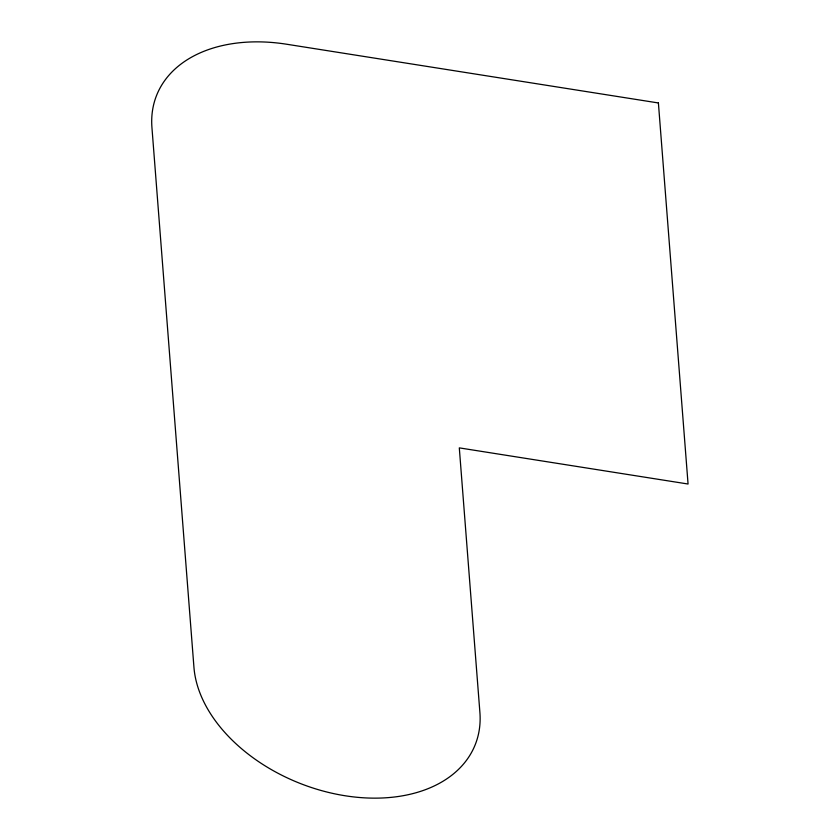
<?xml version="1.0" encoding="UTF-8"?>
<svg xmlns="http://www.w3.org/2000/svg" width="840" height="840" viewBox="0 0 840 840"><rect width="100%" height="100%" fill="white"/><g stroke="black" fill="none" stroke-linecap="round" stroke-linejoin="round"><path stroke-width="1.26" d="M658.403 102.963L286.671 44.237A148.743 100.495 21.5 0 0 151.935 127.502L193.946 667.327A148.743 100.495 21.5 0 0 345.167 795.764A148.743 100.495 21.5 0 0 479.903 712.499L459.302 447.878L688.065 484.019L658.403 102.963"/></g></svg>
